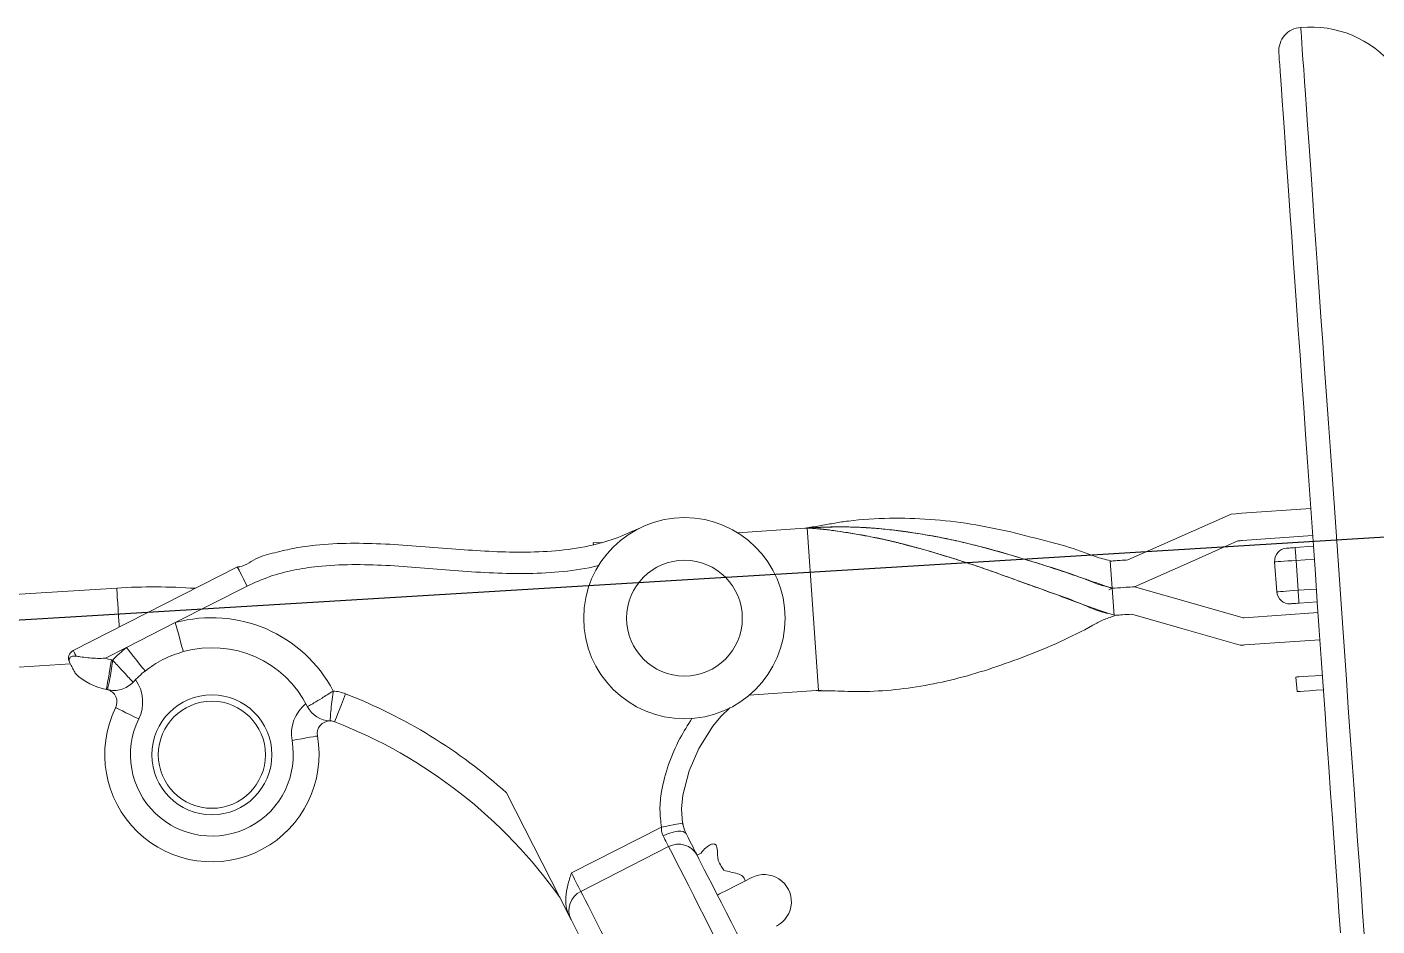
# Model space of a CAD drawing. Header units: millimetres. Extents: x 1587714 to 3094800, y -694377 to -413614.
# Drawn here: x 2352875.6 to 2353190.5, y -551070.5 to -550860.6 of the extents above; entities that cross this region are included whole.
import ezdxf

# ---------------------------------------------------------------- set-up
doc = ezdxf.new("R2010")
doc.units = ezdxf.units.MM

# ---------------------------------------------------------------- blocks, each defined once
blk = doc.blocks.new('poste RT1 vista lateral')
at = {"color": 7, "linetype": 'Continuous', "lineweight": 15}
for p, q in [((-1289.0289, 7772.5918), (-1305.1416, 7771.4646)), ((-1407.0499, 7767.998), (-1422.672, 7766.9051)), ((-1406.5173, 7768.0418), (-1405.9574, 7768.0657)), ((-1406.5168, 7768.0352), (-1403.8661, 7730.1276)), ((-1304.9919, 7765.1103), (-1288.586, 7766.2575)), ((-1454.47, 7764.6821), (-1456.3951, 7764.5476)), ((-1456.3679, 7764.1585), (-1456.3951, 7764.5476)), ((-1292.6708, 7763.4652), (-1288.4116, 7763.7637)), ((-1335.805, 7760.299), (-1335.362, 7753.9647)), ((-1297.4493, 7760.1235), (-1296.961, 7753.1407)), ((-1292.4614, 7760.4725), (-1291.9732, 7753.4897)), ((-1577.6769, 7739.424), (-1539.3774, 7758.939)), ((-1567.5374, 7754.0152), (-1962.7506, 7729.1966)), ((-1537.1074, 7754.4835), (-1553.8694, 7745.9433)), ((-1336.0922, 7753.5908), (-1335.362, 7753.9637)), ((-1334.919, 7747.6294), (-1335.362, 7753.9647)), ((-1335.3386, 7753.6299), (-1335.362, 7753.9647)), ((-1287.5047, 7750.7946), (-1291.764, 7750.4971)), ((-1304.5675, 7747.0953), (-1287.3303, 7748.3008)), ((-1553.8694, 7745.9433), (-1565.2834, 7740.1278)), ((-1565.2834, 7740.1278), (-1570.1217, 7737.6616)), ((-1286.8873, 7741.9665), (-1304.4178, 7740.741)), ((-1961.6851, 7712.2298), (-1578.3318, 7736.3036)), ((-1563.7283, 7732.0397), (-1563.7401, 7732.0521)), ((-1292.4693, 7733.2556), (-1292.2319, 7729.8605)), ((-1569.7042, 7730.3116), (-1569.7003, 7730.3288)), ((-1404.3991, 7730.0904), (-1420.013, 7728.9984)), ((-1403.8655, 7730.1199), (-1403.6875, 7730.1371)), ((-1403.6911, 7730.1419), (-1403.2008, 7730.1838)), ((-1461.9946, 7677.5286), (-1476.6127, 7706.218)), ((-1435.5898, 7699.4889), (-1435.4433, 7698.7116)), ((-1440.4722, 7698.2138), (-1461.4708, 7687.5136)), ((-1438.8046, 7693.6657), (-1459.2877, 7683.2297)), ((-1431.24, 7692.1647), (-1432.183, 7691.684))]:
    blk.add_line(p, q, dxfattribs=at)
at = {"color": 8, "linetype": 'Continuous', "lineweight": 15}
for p, q in [((-1288.2023, 7760.7701), (-1292.4614, 7760.4725)), ((-1291.9732, 7753.4897), (-1287.7141, 7753.7873))]:
    blk.add_line(p, q, dxfattribs=at)
at = {"color": 5, "linetype": 'Continuous', "lineweight": 15, "flags": 128}
for points in [[(-1291.3648, 7884.8641), (-1291.3617, 7884.8193), (-1291.3369, 7884.4655), (-1291.2875, 7883.7569), (-1291.2134, 7882.6983), (-1291.115, 7881.2907), (-1290.9924, 7879.5378), (-1290.8462, 7877.4455), (-1290.6765, 7875.0203), (-1290.484, 7872.267), (-1290.2692, 7869.1943), (-1290.0326, 7865.8116), (-1289.7749, 7862.1266), (-1289.497, 7858.1507), (-1289.1993, 7853.8945), (-1288.8829, 7849.3712), (-1288.5488, 7844.5914), (-1288.1976, 7839.5693), (-1287.8304, 7834.3184), (-1287.4483, 7828.8548), (-1287.0523, 7823.1919), (-1286.6437, 7817.3468), (-1286.2233, 7811.3358), (-1285.7925, 7805.1751), (-1285.3524, 7798.8818), (-1284.9043, 7792.4731), (-1284.4494, 7785.9681), (-1283.989, 7779.3839), (-1283.5243, 7772.7387), (-1283.0568, 7766.0515), (-1282.5875, 7759.3415), (-1282.118, 7752.6267), (-1281.6494, 7745.9261), (-1281.1832, 7739.2581), (-1280.7204, 7732.6415), (-1280.2626, 7726.0945), (-1279.811, 7719.6352), (-1279.3667, 7713.2819), (-1278.9311, 7707.0525), (-1278.5054, 7700.9642), (-1278.0906, 7695.0343), (-1277.6882, 7689.2788), (-1277.2991, 7683.7132), (-1276.9243, 7678.3545), (-1276.565, 7673.2161)], [(-1296.4693, 7878.9933), (-1296.4567, 7878.8149), (-1296.4193, 7878.2799), (-1296.3571, 7877.3901), (-1296.2703, 7876.1475), (-1296.1591, 7874.5568), (-1296.0238, 7872.6218), (-1295.8648, 7870.3492), (-1295.6826, 7867.7437), (-1295.4778, 7864.815), (-1295.2509, 7861.5706), (-1295.0028, 7858.021), (-1294.7338, 7854.1749), (-1294.445, 7850.0454), (-1294.1372, 7845.6433), (-1293.8113, 7840.9817), (-1293.4682, 7836.0751), (-1293.1089, 7830.9376), (-1292.7344, 7825.5837), (-1292.3461, 7820.0295), (-1291.9448, 7814.2912), (-1291.5319, 7808.3861), (-1291.1084, 7802.3303), (-1290.6758, 7796.1428), (-1290.2351, 7789.8409), (-1289.7878, 7783.4437), (-1289.3351, 7776.9701), (-1288.8784, 7770.4384), (-1288.4189, 7763.8686), (-1287.9582, 7757.2787), (-1287.4973, 7750.6897), (-1287.0379, 7744.1189), (-1286.5812, 7737.5882), (-1286.1286, 7731.1137), (-1285.6812, 7724.7174), (-1285.2406, 7718.4155), (-1284.8079, 7712.2281), (-1284.3844, 7706.1722), (-1283.9715, 7700.2671), (-1283.5702, 7694.5288), (-1283.1818, 7688.9746), (-1282.8074, 7683.6207), (-1282.4482, 7678.4823), (-1282.105, 7673.5756)]]:
    blk.add_lwpolyline(points, dxfattribs=at)
at = {"color": 7, "linetype": 'Continuous', "lineweight": 15, "flags": 128}
for points in [[(-1307.6228, 7771.291), (-1321.0848, 7765.2981), (-1331.662, 7760.5889)], [(-1305.1416, 7771.4646), (-1306.5311, 7771.3673), (-1307.6228, 7771.291)], [(-1406.5168, 7768.0352), (-1406.5168, 7768.0352)], [(-1330.1021, 7754.3318), (-1316.6402, 7760.3257), (-1306.0629, 7765.0349)], [(-1294.6659, 7763.3259), (-1294.6276, 7763.3288), (-1294.514, 7763.3364), (-1294.3297, 7763.3498), (-1294.0815, 7763.3669), (-1293.7792, 7763.3879), (-1293.4343, 7763.4118), (-1293.06, 7763.4385), (-1292.6708, 7763.4652)], [(-1292.6708, 7763.4652), (-1292.6667, 7763.4079), (-1292.6548, 7763.2372), (-1292.6355, 7762.9607), (-1292.6095, 7762.5887), (-1292.5778, 7762.1357), (-1292.5416, 7761.6179), (-1292.5023, 7761.0562), (-1292.4614, 7760.4725)], [(-1292.4614, 7760.4725), (-1293.4346, 7760.4048), (-1294.3702, 7760.339), (-1295.2326, 7760.2789), (-1295.9884, 7760.2265), (-1296.6087, 7760.1826), (-1297.0696, 7760.1502), (-1297.3534, 7760.1302), (-1297.4493, 7760.1235)], [(-1537.1074, 7754.4835), (-1537.5503, 7755.3532), (-1537.9761, 7756.1886), (-1538.3685, 7756.9592), (-1538.7124, 7757.6334), (-1538.9947, 7758.1875), (-1539.2045, 7758.5995), (-1539.3338, 7758.8532), (-1539.3774, 7758.939)], [(-1335.362, 7753.9647), (-1335.362, 7753.9647)], [(-1330.1021, 7754.3318), (-1315.937, 7750.2701), (-1304.8072, 7747.0791)], [(-1296.961, 7753.1407), (-1296.8652, 7753.1474), (-1296.5813, 7753.1674), (-1296.1205, 7753.1998), (-1295.5001, 7753.2427), (-1294.7443, 7753.2961), (-1293.8819, 7753.3562), (-1292.9463, 7753.422), (-1291.9732, 7753.4897)], [(-1291.9732, 7753.4897), (-1291.9324, 7752.9061), (-1291.8932, 7752.3444), (-1291.8569, 7751.8275), (-1291.8252, 7751.3735), (-1291.7992, 7751.0016), (-1291.7799, 7750.725), (-1291.768, 7750.5543), (-1291.764, 7750.4971)], [(-1291.764, 7750.4971), (-1292.1532, 7750.4694), (-1292.5275, 7750.4437), (-1292.8724, 7750.4199), (-1293.1747, 7750.3989), (-1293.4229, 7750.3808), (-1293.6072, 7750.3684), (-1293.7208, 7750.3598), (-1293.759, 7750.3579)], [(-1334.5889, 7747.6532), (-1334.7738, 7747.6399), (-1334.919, 7747.6294)], [(-1334.919, 7747.6294), (-1334.919, 7747.6294)], [(-1305.4812, 7740.6666), (-1319.6464, 7744.7283), (-1330.7761, 7747.9193)], [(-1552.0045, 7739.1961), (-1552.0404, 7739.3258), (-1552.1465, 7739.7091), (-1552.3187, 7740.3328), (-1552.5507, 7741.1721), (-1552.8333, 7742.1944), (-1553.1557, 7743.3608), (-1553.5056, 7744.6272), (-1553.8694, 7745.9433)], [(-1560.921, 7734.6528), (-1561.0048, 7734.7577), (-1561.253, 7735.0695), (-1561.6562, 7735.5759), (-1562.1987, 7736.2559), (-1562.8597, 7737.0856), (-1563.6139, 7738.0326), (-1564.4322, 7739.0597), (-1565.2834, 7740.1278)], [(-1577.6769, 7739.424), (-1577.666, 7739.403), (-1577.6333, 7739.3382), (-1577.5793, 7739.2323), (-1577.5043, 7739.0854), (-1577.4092, 7738.8985), (-1577.2948, 7738.6744), (-1577.1622, 7738.414), (-1577.0127, 7738.1203)], [(-1569.959, 7730.3689), (-1569.9354, 7730.5014), (-1569.8654, 7730.8934), (-1569.7518, 7731.5304), (-1569.599, 7732.3868), (-1569.4128, 7733.4311), (-1569.2002, 7734.6232), (-1568.9697, 7735.9154), (-1568.7299, 7737.2601)], [(-1578.4814, 7736.5973), (-1578.4976, 7736.6297), (-1578.5116, 7736.6574), (-1578.5237, 7736.6803), (-1578.5335, 7736.6993), (-1578.5411, 7736.7146), (-1578.5466, 7736.7251), (-1578.5499, 7736.7318), (-1578.551, 7736.7337)], [(-1286.3085, 7733.6867), (-1288.0337, 7733.5656), (-1289.5741, 7733.4588), (-1290.8086, 7733.372), (-1291.7132, 7733.309), (-1292.2701, 7733.2699), (-1292.4688, 7733.2556), (-1292.4693, 7733.2556)], [(-1516.7015, 7722.8129), (-1516.6526, 7722.9388), (-1516.508, 7723.3098), (-1516.2732, 7723.9125), (-1515.9572, 7724.7241), (-1515.572, 7725.7121), (-1515.1326, 7726.8393), (-1514.6559, 7728.0629), (-1514.16, 7729.336)], [(-1403.8661, 7730.1276), (-1403.8661, 7730.1276)], [(-1286.071, 7730.2916), (-1287.7963, 7730.1705), (-1289.3366, 7730.0627), (-1290.5711, 7729.9769), (-1291.4757, 7729.913), (-1292.0328, 7729.8748), (-1292.2314, 7729.8605), (-1292.2319, 7729.8605)], [(-1567.792, 7726.0973), (-1567.6885, 7726.0468), (-1567.3818, 7725.8971), (-1566.8839, 7725.6529), (-1566.2137, 7725.3249), (-1565.3971, 7724.9253), (-1564.4655, 7724.4685), (-1563.4546, 7723.9735), (-1562.4033, 7723.4595)], [(-1424.4533, 7726.0573), (-1424.4533, 7726.0573), (-1424.4917, 7726.0249), (-1426.6096, 7724.0069), (-1428.4879, 7721.76), (-1431.7389, 7716.6026), (-1434.0236, 7711.3688), (-1435.505, 7705.7135), (-1435.8194, 7702.493), (-1435.5661, 7699.178)], [(-1520.7428, 7719.4932), (-1520.8563, 7719.4722), (-1521.1925, 7719.413), (-1521.7383, 7719.3158), (-1522.4729, 7719.1842), (-1523.3681, 7719.0249), (-1524.3892, 7718.8427), (-1525.4974, 7718.6453), (-1526.6498, 7718.4403)], [(-1435.5661, 7699.178), (-1435.6604, 7699.1599), (-1435.9396, 7699.1045), (-1436.393, 7699.0159), (-1437.0031, 7698.8957), (-1437.7465, 7698.7498), (-1438.5946, 7698.5829), (-1439.515, 7698.4017), (-1440.4722, 7698.2138)], [(-1435.5661, 7699.178), (-1435.2137, 7697.8381), (-1435.0421, 7697.3708), (-1434.7367, 7696.6956), (-1434.7367, 7696.6956)], [(-1434.7367, 7696.6956), (-1434.9975, 7696.996), (-1435.4195, 7697.1972), (-1435.9865, 7697.2926), (-1436.6766, 7697.2773), (-1437.4633, 7697.1524), (-1438.3166, 7696.9225), (-1439.2034, 7696.5973), (-1440.0899, 7696.1882)], [(-1438.8046, 7693.6657), (-1438.8865, 7693.8269), (-1438.9943, 7694.0386), (-1439.1267, 7694.298), (-1439.2819, 7694.6032), (-1439.4581, 7694.9484), (-1439.6531, 7695.3318), (-1439.8646, 7695.7467), (-1440.0899, 7696.1882)], [(-1434.7367, 7696.6956), (-1434.2861, 7695.8115), (-1433.8631, 7694.9809), (-1433.4729, 7694.216), (-1433.1204, 7693.5236), (-1432.8099, 7692.9142), (-1432.5452, 7692.3945), (-1432.3296, 7691.972), (-1432.1657, 7691.6497)], [(-1418.9393, 7654.6786), (-1419.2576, 7655.3032), (-1419.7343, 7656.2388), (-1420.3618, 7657.47), (-1421.1296, 7658.9768), (-1422.0254, 7660.7354), (-1423.0346, 7662.7162), (-1424.1406, 7664.8867), (-1425.3254, 7667.2118), (-1426.5699, 7669.6541), (-1427.8536, 7672.1737), (-1429.1558, 7674.7286), (-1430.4549, 7677.2788), (-1431.7301, 7679.7812), (-1432.9606, 7682.1969), (-1434.1261, 7684.4838), (-1435.2077, 7686.6066), (-1436.1879, 7688.5302), (-1437.0506, 7690.2239), (-1437.7819, 7691.6592), (-1438.3697, 7692.8122), (-1438.8046, 7693.6657)], [(-1432.1657, 7691.6497), (-1431.7593, 7690.8524), (-1431.1927, 7689.7404), (-1430.4783, 7688.3385), (-1429.6319, 7686.6772), (-1428.6722, 7684.7937), (-1427.6207, 7682.73), (-1426.5005, 7680.5317), (-1425.3365, 7678.2467), (-1424.1546, 7675.9274), (-1422.9808, 7673.6233), (-1421.8414, 7671.387), (-1420.7614, 7669.2679), (-1419.7649, 7667.3119), (-1418.8738, 7665.5629), (-1418.1082, 7664.0608), (-1417.4847, 7662.8373), (-1417.0173, 7661.9198), (-1416.7164, 7661.3286)], [(-1461.4708, 7687.5136), (-1461.1053, 7686.7964), (-1460.7492, 7686.0974), (-1460.412, 7685.4355), (-1460.1025, 7684.828), (-1459.8287, 7684.2911), (-1459.5979, 7683.8381), (-1459.4158, 7683.4815), (-1459.2877, 7683.2297)], [(-1419.405, 7686.455), (-1419.5674, 7686.372), (-1420.0523, 7686.125), (-1420.8526, 7685.7169), (-1421.9565, 7685.1552), (-1423.3481, 7684.4456), (-1425.0069, 7683.6007), (-1426.909, 7682.6317), (-1427.4341, 7682.3637)], [(-1459.2877, 7683.2297), (-1458.8528, 7682.3761), (-1458.265, 7681.2222), (-1457.5338, 7679.7869), (-1456.6711, 7678.0941), (-1455.6908, 7676.1706), (-1454.6092, 7674.0477), (-1453.4436, 7671.7598), (-1452.2132, 7669.3451), (-1450.938, 7666.8427), (-1449.6388, 7664.2926), (-1448.3368, 7661.7367), (-1447.053, 7659.2171), (-1445.8086, 7656.7748), (-1444.6236, 7654.4497), (-1443.5177, 7652.2791), (-1442.5085, 7650.2984), (-1441.6128, 7648.5407), (-1440.8448, 7647.033), (-1440.2174, 7645.8018), (-1439.7407, 7644.8662), (-1439.4224, 7644.2416)], [(-1461.5588, 7676.6732), (-1461.5992, 7676.7523), (-1461.6436, 7676.8401), (-1461.6921, 7676.9354), (-1461.7448, 7677.0384), (-1461.8015, 7677.1491), (-1461.8619, 7677.2683), (-1461.9264, 7677.3951), (-1461.9946, 7677.5286)], [(-1454.8893, 7663.584), (-1455.8937, 7665.5552), (-1457.0139, 7667.7535), (-1458.0654, 7669.8172), (-1459.0251, 7671.7007), (-1459.8715, 7673.362), (-1460.5859, 7674.7639), (-1461.1525, 7675.8759), (-1461.5588, 7676.6732)]]:
    blk.add_lwpolyline(points, dxfattribs=at)
at = {"color": 8, "linetype": 'Continuous', "lineweight": 15, "flags": 128}
blk.add_lwpolyline([(-1567.5374, 7754.0152), (-1567.5345, 7753.9685), (-1567.5113, 7753.6004), (-1567.4661, 7752.8784), (-1567.4005, 7751.8361), (-1567.3178, 7750.5181), (-1567.2213, 7748.9827), (-1567.1154, 7747.2956), (-1567.0046, 7745.5323), (-1566.9638, 7744.8828)], dxfattribs=at)
at = {"color": 7, "linetype": 'Continuous', "lineweight": 15}
for centre, radius in [((-1435.1184, 7746.9886), 23.492), ((-1435.1184, 7746.9886), 13.5), ((-1545.3466, 7715.1077), 14), ((-1545.3466, 7715.1077), 12.5)]:
    blk.add_circle(centre, radius, dxfattribs=at)
at = {"color": 5, "linetype": 'Continuous', "lineweight": 15}
for centre, radius, start, end in [((-1289.0467, 7859.9241), 25.0474, 39.209971, 95.310398), ((-1290.9827, 7879.3772), 5.5, 93.984922, 184)]:
    blk.add_arc(centre, radius, start, end, dxfattribs=at)
at = {"color": 7, "linetype": 'Continuous', "lineweight": 15}
for centre, radius, start, end in [((-1294.4566, 7760.3332), 3, 94, 184), ((-1558.7943, 7614.7896), 139.5, 86.038239, 93.593357), ((-1293.9683, 7753.3502), 3, 184, 274), ((-1545.3466, 7715.1077), 31.9915, 27.720285, 105.450645), ((-1545.3466, 7715.1077), 31.9915, 128.549355, 136.297694), ((-1545.3466, 7715.1077), 24.9915, 26.667059, 105.450645), ((-1576.769, 7737.6421), 2, 117, 207), ((-1567.5138, 7744.0793), 6.9269, 247.883877, 259.888291), ((-1570.4855, 7727.4163), 9.999, 78.397586, 79.888291), ((-1567.5138, 7744.0793), 13.9269, 225.99118, 259.888291), ((-1545.3466, 7715.1077), 24.9915, 128.549355, 137.35092), ((-1570.4855, 7727.4163), 8.999, 333.9125, 35.477904), ((-1570.4855, 7727.4163), 2.999, 74.900981, 79.888291), ((-1570.4855, 7727.4163), 2.999, 333.9125, 74.900981), ((-1517.7904, 7720.019), 9.999, 68.711035, 85.620393), ((-1558.7943, 7614.7896), 122.935, 48.048951, 68.711035), ((-1545.3466, 7715.1077), 24.9915, 153.9125, 10.105479), ((-1517.7904, 7720.019), 8.999, 128.540075, 190.105479), ((-1517.6517, 7729.0169), 6, 206.667059, 269.116998), ((-1545.3466, 7715.1077), 18.9915, 153.9125, 10.105479), ((-1517.7904, 7720.019), 2.999, 89.116998, 190.105479), ((-1517.7904, 7720.019), 2.999, 68.711035, 89.116998), ((-1558.7943, 7614.7896), 115.935, 35.261034, 68.711035), ((-1436.4936, 7689.3368), 4.9072, 28.120785, 118.094699), ((-1416.5222, 7680.7968), 6.35, 297, 117), ((-1457.1423, 7678.815), 4.9084, 115.917893, 205.871796)]:
    blk.add_arc(centre, radius, start, end, dxfattribs=at)
for points, knots in [([(-1335.7857, 7760.4315), (-1336.9739, 7760.7065), (-1339.3625, 7761.2593), (-1343.8028, 7763.1976), (-1350.5087, 7764.8951), (-1359.0003, 7767.2205), (-1368.3928, 7769.0797), (-1377.8459, 7770.2045), (-1387.3302, 7770.4271), (-1394.8124, 7769.9746), (-1400.0635, 7769.2112), (-1403.143, 7768.5955), (-1405.3948, 7768.2531), (-1406.5143, 7768.0829)], [0, 0, 0, 0, 0.04789249, 0.09627018, 0.192619, 0.32360969, 0.45459353, 0.58925788, 0.72390792, 0.86128678, 0.90767801, 0.95409741, 1, 1, 1, 1]), ([(-1539.3774, 7758.939), (-1539.3773, 7758.939), (-1537.823, 7758.939), (-1535.2197, 7761.2293), (-1530.6222, 7762.2726), (-1525.9776, 7763.4293), (-1520.0791, 7764.2113), (-1513.0324, 7764.5664), (-1502.1022, 7764.2603), (-1491.3557, 7763.2915), (-1480.7375, 7762.5471), (-1472.972, 7762.3073), (-1465.1624, 7762.5895), (-1457.9526, 7763.6209), (-1451.4211, 7765.3427), (-1447.673, 7767.0561), (-1445.7835, 7767.9198)], [0, 0, 0, 0, 0.000001251, 0.048947707, 0.097910376, 0.148686386, 0.199482408, 0.285000403, 0.370593857, 0.54358976, 0.624689989, 0.705762749, 0.788150824, 0.870436797, 0.934687751, 1, 1, 1, 1]), ([(-1406.5168, 7768.0352), (-1406.6163, 7768.0281), (-1406.794, 7768.0156), (-1406.9717, 7768.0034), (-1407.0499, 7767.998)], [0, 0, 0, 0, 0.55994864, 1, 1, 1, 1]), ([(-1334.9038, 7747.7629), (-1336.1256, 7748.0322), (-1338.6825, 7748.5957), (-1342.1486, 7750.2127), (-1345.7192, 7751.5877), (-1349.2619, 7752.8514), (-1352.6846, 7754.0391), (-1355.8587, 7755.1825), (-1358.8523, 7756.2862), (-1361.8495, 7757.3822), (-1364.8848, 7758.4578), (-1367.8826, 7759.4708), (-1370.9311, 7760.4554), (-1374.2906, 7761.5045), (-1377.619, 7762.5103), (-1381.0246, 7763.4948), (-1384.3063, 7764.3728), (-1387.6477, 7765.1658), (-1390.8287, 7765.8204), (-1394.0112, 7766.4182), (-1397.1331, 7766.9529), (-1400.3334, 7767.454), (-1403.3209, 7767.8084), (-1405.5034, 7767.9601), (-1406.5418, 7768.0323)], [0, 0, 0, 0, 0.04915887, 0.10287527, 0.14926683, 0.19896927, 0.24992365, 0.29090208, 0.33095302, 0.37496022, 0.41626644, 0.45782891, 0.4999861, 0.54328019, 0.59800311, 0.63943718, 0.68665449, 0.73624727, 0.779809, 0.81951266, 0.86952601, 0.91171271, 0.95799743, 1, 1, 1, 1]), ([(-1336.3802, 7748.1425), (-1337.5976, 7748.5637), (-1340.536, 7749.5805), (-1345.1285, 7751.2993), (-1350.2847, 7753.1952), (-1355.5717, 7755.0998), (-1360.7402, 7756.9708), (-1365.8819, 7758.8026), (-1369.7366, 7760.0935), (-1372.5013, 7760.9733), (-1373.997, 7761.4344), (-1375.4339, 7761.8679), (-1376.8349, 7762.2809), (-1378.3277, 7762.7109), (-1379.8036, 7763.1256), (-1381.0851, 7763.4756), (-1382.2258, 7763.7811), (-1383.2379, 7764.0486), (-1384.2914, 7764.3194), (-1385.2431, 7764.5576), (-1386.1293, 7764.7762), (-1387.0009, 7764.9846), (-1387.8838, 7765.1925), (-1388.9548, 7765.4338), (-1390.4102, 7765.7502), (-1392.0845, 7766.0853), (-1393.8277, 7766.4083), (-1395.4514, 7766.6879), (-1397.0957, 7766.9487), (-1399.0733, 7767.2478), (-1401.3484, 7767.5742), (-1403.9359, 7767.914), (-1405.6562, 7767.9681), (-1406.5167, 7767.9951)], [0, 0, 0, 0, 0.05157053, 0.12447652, 0.1966238, 0.27050063, 0.34889256, 0.41646929, 0.489619, 0.51317313, 0.53443723, 0.55342334, 0.57451436, 0.5942748, 0.61721863, 0.63763231, 0.6491117, 0.6660558, 0.6810093, 0.69427694, 0.70686653, 0.71904939, 0.73169224, 0.74480583, 0.76505581, 0.7942785, 0.81681001, 0.84011882, 0.86424578, 0.88772462, 0.92553551, 0.9627521, 1, 1, 1, 1]), ([(-1405.7524, 7768.0752), (-1404.7085, 7768.1251), (-1402.354, 7768.2375), (-1398.7025, 7768.3078), (-1394.72, 7768.2568), (-1390.7706, 7768.0067), (-1387.3752, 7767.6564), (-1384.6179, 7767.3189), (-1382.392, 7767.0116), (-1380.1259, 7766.6676), (-1377.8901, 7766.2935), (-1375.6566, 7765.8806), (-1373.4548, 7765.4369), (-1371.2203, 7764.9475), (-1368.9858, 7764.4231), (-1366.7543, 7763.8628), (-1364.52, 7763.2743), (-1362.2842, 7762.6582), (-1360.0469, 7762.0203), (-1357.8076, 7761.3657), (-1355.568, 7760.6905), (-1353.1946, 7759.9604), (-1350.7225, 7759.1756), (-1348.1459, 7758.3322), (-1345.6148, 7757.485), (-1343.052, 7756.611), (-1340.4924, 7755.7331), (-1337.9141, 7754.8471), (-1336.2142, 7754.2593), (-1335.362, 7753.9647)], [0, 0, 0, 0, 0.04527292, 0.10211224, 0.15800263, 0.21730515, 0.2720808, 0.30372656, 0.33544232, 0.36735631, 0.40062411, 0.43094127, 0.46266651, 0.49446934, 0.52606949, 0.55767033, 0.58926529, 0.62085875, 0.65245147, 0.68403955, 0.71563462, 0.74722487, 0.78440075, 0.82013943, 0.8560844, 0.89124907, 0.92830067, 0.96405623, 1, 1, 1, 1]), ([(-1404.6317, 7768.1363), (-1404.1994, 7768.1606), (-1402.6838, 7768.2459), (-1399.2949, 7768.3244), (-1392.7856, 7768.2023), (-1384.2064, 7767.4026), (-1374.3217, 7765.705), (-1364.2625, 7763.3536), (-1354.4178, 7760.3209), (-1346.7967, 7758.0251), (-1341.6495, 7756.0889), (-1338.5962, 7754.76), (-1336.4253, 7754.3167), (-1335.3454, 7754.0963)], [0, 0, 0, 0, 0.01839121, 0.06448612, 0.15641513, 0.298374, 0.44031014, 0.58620558, 0.73207877, 0.86549364, 0.91046956, 0.95546761, 1, 1, 1, 1]), ([(-1306.0629, 7765.0349), (-1305.863, 7765.0489), (-1305.5059, 7765.0737), (-1305.149, 7765.0991), (-1304.9919, 7765.1103)], [0, 0, 0, 0, 0.5599806, 1, 1, 1, 1]), ([(-1455.1548, 7759.2528), (-1455.5599, 7759.1604), (-1458.6, 7758.4669), (-1464.3901, 7757.6417), (-1472.5305, 7757.2942), (-1480.6861, 7757.5335), (-1488.7682, 7758.092), (-1496.7784, 7758.7746), (-1504.7361, 7759.3587), (-1512.7046, 7759.5796), (-1519.9235, 7759.237), (-1526.3253, 7758.267), (-1531.8916, 7756.8422), (-1535.372, 7755.2683), (-1537.1074, 7754.4835)], [0, 0, 0, 0, 0.01504271, 0.11288788, 0.21111952, 0.30973739, 0.40811385, 0.50439633, 0.60079807, 0.69694248, 0.79287543, 0.86193879, 0.93116208, 1, 1, 1, 1]), ([(-1334.8884, 7760.3629), (-1335.0595, 7760.3507), (-1335.365, 7760.3289), (-1335.6706, 7760.3081), (-1335.805, 7760.299)], [0, 0, 0, 0, 0.560055294, 1, 1, 1, 1]), ([(-1331.662, 7760.5889), (-1332.2643, 7760.5465), (-1333.3397, 7760.471), (-1334.4152, 7760.3959), (-1334.8884, 7760.3629)], [0, 0, 0, 0, 0.56002783, 1, 1, 1, 1]), ([(-1335.362, 7753.9647), (-1335.2457, 7753.9726), (-1335.0379, 7753.9867), (-1334.8301, 7754.0012), (-1334.7387, 7754.0076)], [0, 0, 0, 0, 0.55993333, 1, 1, 1, 1]), ([(-1335.362, 7753.9647), (-1335.2457, 7753.9726), (-1335.0379, 7753.9867), (-1334.8301, 7754.0012), (-1334.7387, 7754.0076)], [0, 0, 0, 0, 0.55993333, 1, 1, 1, 1]), ([(-1334.7387, 7754.0076), (-1333.8732, 7754.0684), (-1332.3277, 7754.1771), (-1330.7822, 7754.2845), (-1330.1021, 7754.3318)], [0, 0, 0, 0, 0.5600178, 1, 1, 1, 1]), ([(-1334.7387, 7754.0076), (-1333.8732, 7754.0684), (-1332.3277, 7754.1771), (-1330.7822, 7754.2845), (-1330.1021, 7754.3318)], [0, 0, 0, 0, 0.5600178, 1, 1, 1, 1]), ([(-1334.8817, 7747.4968), (-1335.7475, 7747.212), (-1337.4834, 7746.6408), (-1341.588, 7744.3371), (-1347.5217, 7741.3706), (-1355.3821, 7738.123), (-1363.2263, 7735.3019), (-1371.076, 7732.9304), (-1378.9918, 7731.188), (-1386.9166, 7730.1006), (-1393.2329, 7729.8022), (-1397.7772, 7729.9212), (-1400.7106, 7730.0511), (-1402.8342, 7730.0608), (-1403.8901, 7730.0656)], [0, 0, 0, 0, 0.03568295, 0.07154147, 0.18622879, 0.30116861, 0.41600252, 0.52969872, 0.64374419, 0.75768841, 0.87125187, 0.91434898, 0.95741518, 1, 1, 1, 1]), ([(-1330.7761, 7747.9193), (-1331.4879, 7747.8698), (-1332.7588, 7747.7813), (-1334.0297, 7747.6924), (-1334.5889, 7747.6532)], [0, 0, 0, 0, 0.55999459, 1, 1, 1, 1]), ([(-1304.8072, 7747.0791), (-1304.7625, 7747.0824), (-1304.6826, 7747.0883), (-1304.6027, 7747.0932), (-1304.5675, 7747.0953)], [0, 0, 0, 0, 0.56004846, 1, 1, 1, 1]), ([(-1304.4178, 7740.741), (-1304.6163, 7740.727), (-1304.9708, 7740.7019), (-1305.3253, 7740.6774), (-1305.4812, 7740.6666)], [0, 0, 0, 0, 0.56004673, 1, 1, 1, 1]), ([(-1577.0127, 7738.1203), (-1577.2957, 7738.1372), (-1577.833, 7738.1692), (-1578.3655, 7737.9065), (-1578.6162, 7737.5483), (-1578.6622, 7737.1779), (-1578.6015, 7736.8592), (-1578.5152, 7736.671), (-1578.4814, 7736.5973)], [0, 0, 0, 0, 0.26575468, 0.50471354, 0.69132405, 0.82927407, 0.93310356, 1, 1, 1, 1]), ([(-1577.0127, 7738.1203), (-1576.6946, 7738.0714), (-1575.8424, 7737.9404), (-1574.3247, 7737.7364), (-1572.5217, 7737.6008), (-1571.1152, 7737.585), (-1570.3205, 7737.652), (-1570.1283, 7737.6613), (-1570.1217, 7737.6616)], [0, 0, 0, 0, 0.15267712, 0.40898167, 0.665716, 0.91929003, 0.99724773, 1, 1, 1, 1]), ([(-1552.0045, 7739.1961), (-1553.6434, 7738.6495), (-1556.8445, 7737.5818), (-1559.584, 7735.6134), (-1560.921, 7734.6528)], [0, 0, 0, 0, 0.51195411, 1, 1, 1, 1]), ([(-1577.1897, 7734.0624), (-1577.2047, 7734.0918), (-1577.2344, 7734.1505), (-1577.4757, 7734.623), (-1577.8859, 7735.4289), (-1578.2685, 7736.1795), (-1578.4814, 7736.5973)], [0, 0, 0, 0, 0.19738935, 0.39383603, 0.66266997, 1, 1, 1, 1]), ([(-1569.7003, 7730.3288), (-1569.1642, 7730.23), (-1568.0922, 7730.0326), (-1566.4628, 7730.3007), (-1564.942, 7730.9435), (-1564.1407, 7731.6826), (-1563.7401, 7732.0521)], [0, 0, 0, 0, 0.25001512, 0.50000904, 0.75001187, 1, 1, 1, 1]), ([(-1523.0134, 7726.3243), (-1523.0103, 7726.3261), (-1522.9928, 7726.3361), (-1522.6408, 7726.5451), (-1521.5225, 7727.2121), (-1520.004, 7728.1396), (-1518.3999, 7729.1168), (-1517.5063, 7729.7078), (-1517.0317, 7729.9855), (-1517.0268, 7729.9883)], [0, 0, 0, 0, 0.04482601, 0.25463748, 0.45594976, 0.70826023, 0.84956707, 0.99845064, 1, 1, 1, 1]), ([(-1517.7441, 7723.0179), (-1517.744, 7723.0215), (-1517.7432, 7723.0418), (-1517.7254, 7723.4495), (-1517.6486, 7724.7476), (-1517.4731, 7726.73), (-1517.2311, 7728.6527), (-1517.0702, 7729.7047), (-1517.0277, 7729.9826), (-1517.0268, 7729.9883)], [0, 0, 0, 0, 0.04486974, 0.25486321, 0.45624967, 0.7085576, 0.92300492, 0.99841489, 1, 1, 1, 1]), ([(-1403.8661, 7730.1276), (-1403.9656, 7730.1205), (-1404.1433, 7730.108), (-1404.3209, 7730.0958), (-1404.3991, 7730.0904)], [0, 0, 0, 0, 0.56007328, 1, 1, 1, 1]), ([(-1440.4722, 7698.2138), (-1440.642, 7699.5734), (-1440.9879, 7702.3419), (-1440.4365, 7707.2914), (-1438.9488, 7712.9108), (-1436.5094, 7718.6406), (-1434.3344, 7722.0379), (-1433.3584, 7723.5625)], [0, 0, 0, 0, 0.15221649, 0.30994169, 0.55097236, 0.79848256, 1, 1, 1, 1]), ([(-1440.0899, 7696.1882), (-1440.1701, 7696.3702), (-1440.3973, 7696.8853), (-1440.4888, 7697.6072), (-1440.4752, 7698.1046), (-1440.4722, 7698.2138)], [0, 0, 0, 0, 0.298917445, 0.846057678, 1, 1, 1, 1]), ([(-1427.2385, 7690.4566), (-1427.2936, 7690.8268), (-1427.4063, 7691.5852), (-1427.4203, 7692.6452), (-1427.5029, 7693.4299), (-1427.6618, 7693.8761), (-1427.7949, 7694.0818), (-1427.9675, 7694.2126), (-1428.2374, 7694.3041), (-1428.7245, 7694.2648), (-1429.3901, 7693.9607), (-1430.324, 7693.2946), (-1430.8822, 7692.6061), (-1431.24, 7692.1647)], [0, 0, 0, 0, 0.14062763, 0.28813322, 0.39936776, 0.43484493, 0.46564491, 0.49007822, 0.51488465, 0.57132605, 0.66833479, 0.78734985, 1, 1, 1, 1]), ([(-1427.2385, 7690.4566), (-1427.0265, 7689.9961), (-1426.6527, 7689.1842), (-1426.1299, 7688.4602), (-1425.9036, 7688.1468)], [0, 0, 0, 0, 0.56720772, 1, 1, 1, 1]), ([(-1461.9946, 7677.5286), (-1462.1894, 7677.9842), (-1462.7733, 7679.3503), (-1462.9098, 7681.8499), (-1462.3758, 7684.7271), (-1461.7804, 7686.5763), (-1461.4722, 7687.5091), (-1461.4708, 7687.5136)], [0, 0, 0, 0, 0.14439174, 0.43292506, 0.71271836, 0.99862937, 1, 1, 1, 1]), ([(-1420.9517, 7685.6663), (-1420.9841, 7685.8203), (-1421.0639, 7686.1984), (-1421.6107, 7686.8978), (-1422.7711, 7687.4371), (-1424.31, 7687.7159), (-1425.3681, 7688.002), (-1425.9036, 7688.1468)], [0, 0, 0, 0, 0.0800098, 0.19655079, 0.4384034, 0.71578171, 1, 1, 1, 1])]:
    blk.add_open_spline(points, degree=3, knots=knots, dxfattribs=at)
at = {"color": 8, "linetype": 'Continuous', "lineweight": 15}
for points, knots in [([(-1569.7003, 7730.3288), (-1569.6704, 7730.4534), (-1569.6117, 7730.6975), (-1569.3173, 7732.0126), (-1568.9418, 7733.9522), (-1568.6493, 7735.8708), (-1568.5083, 7736.9257), (-1568.4752, 7737.2054), (-1568.4745, 7737.2115)], [0, 0, 0, 0, 0.21983944, 0.4306452, 0.69483984, 0.91925588, 0.99825639, 1, 1, 1, 1]), ([(-1563.7401, 7732.0521), (-1563.8283, 7732.1452), (-1564.0012, 7732.3278), (-1564.9246, 7733.3136), (-1566.1243, 7734.6087), (-1567.3862, 7736.003), (-1568.1106, 7736.7912), (-1568.4706, 7737.207), (-1568.4745, 7737.2115)], [0, 0, 0, 0, 0.219639784, 0.43039218, 0.694563686, 0.842486309, 0.998313828, 1, 1, 1, 1])]:
    blk.add_open_spline(points, degree=3, knots=knots, dxfattribs=at)

msp = doc.modelspace()

# ---------------------------------------------------------------- linework, layer by layer
at = {"color": 5}
msp.add_arc((2329906.2827, -170529.9127), 381161.6973, 266.324495798, 273.656697268, dxfattribs=at)

# ---------------------------------------------------------------- block references
msp.add_blockref('poste RT1 vista lateral', (2354464.0477, -558745.6049))

doc.saveas('drawing.dxf')
